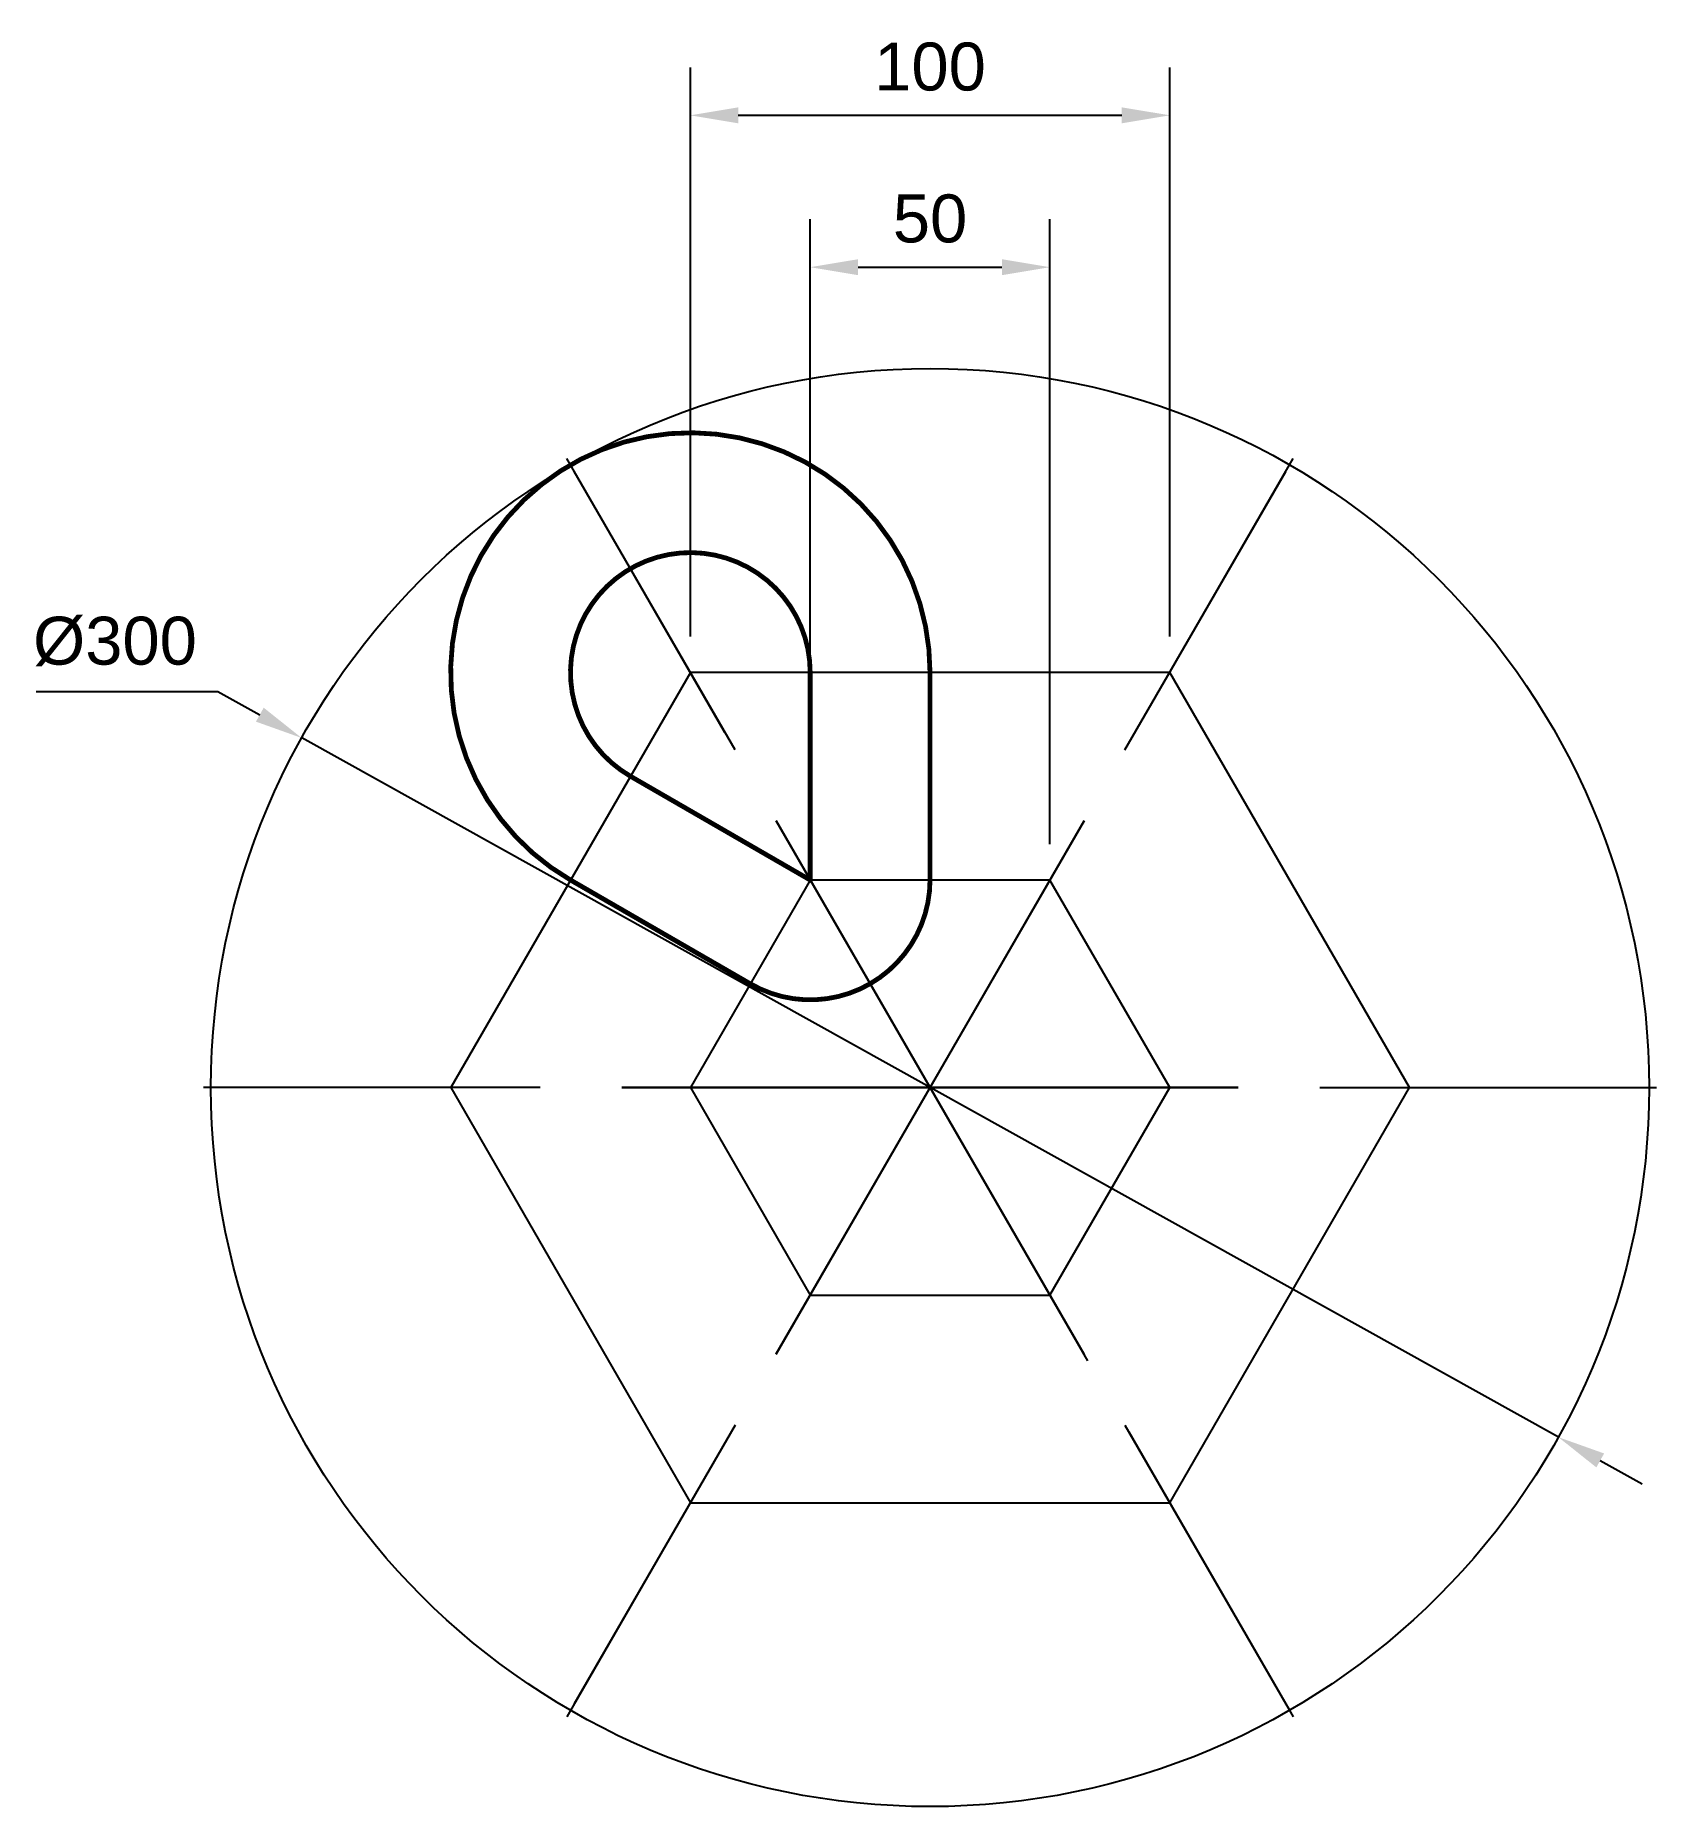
# Model space of a CAD drawing. Header units: millimetres. Extents: x -37 to 2741, y -30 to 4318.
# Drawn here: x -37.3 to 30.3, y -30 to 43.9 of the extents above; entities outside this region: 3.
import ezdxf

# ---------------------------------------------------------------- set-up
doc = ezdxf.new("R2010")
doc.units = ezdxf.units.MM
doc.layers.add('CapaCotas', color=252, linetype='Continuous')
doc.styles.get("Standard").update_dxf_attribs({"font": 'arial.ttf'})
doc.dimstyles.new('ISO-25', dxfattribs={"dimtxt": 2, "dimasz": 2, "dimexe": 2, "dimexo": 1.5, "dimgap": 1, "dimtad": 1, "dimtih": 1, "dimtoh": 1, "dimtxsty": 'Standard', "dimcen": 0, "dimadec": 0, "dimazin": 0, "dimtfac": 1, "dimtmove": 0, "dimatfit": 3, "dimfxl": 1, "dimarcsym": 0})

# ---------------------------------------------------------------- blocks, each defined once
blk = doc.blocks.new('*D1')
at = {"layer": 'CapaCotas', "color": 0, "lineweight": -2, "transparency": 16777216}
for p, q in [((-5, 10.16), (-5, 36.228)), ((5, 10.16), (5, 36.228)), ((-3, 34.228), (3, 34.228))]:
    blk.add_line(p, q, dxfattribs=at)
at = {"layer": 'CapaCotas', "color": 0, "transparency": 16777216}
for points in [[(-3, 34.561), (-3, 33.895), (-5, 34.228)], [(3, 34.561), (3, 33.895), (5, 34.228)]]:
    blk.add_solid(points, dxfattribs=at)
at = {"layer": 'Defpoints', "color": 0, "transparency": 16777216}
for p in [(5, 34.228), (-5, 8.66), (5, 8.66)]:
    blk.add_point(p, dxfattribs=at)
at = {"layer": 'CapaCotas', "color": 0, "transparency": 16777216, "insert": (0, 36.249), "char_height": 2, "attachment_point": 5}
blk.add_mtext('50', dxfattribs=at)
blk = doc.blocks.new('*D2')
at = {"layer": 'CapaCotas', "color": 0, "lineweight": -2, "transparency": 16777216}
for p, q in [((-10, 18.821), (-10, 42.566)), ((10, 18.821), (10, 42.566)), ((-8, 40.566), (8, 40.566))]:
    blk.add_line(p, q, dxfattribs=at)
at = {"layer": 'CapaCotas', "color": 0, "transparency": 16777216}
for points in [[(-8, 40.899), (-8, 40.232), (-10, 40.566)], [(8, 40.899), (8, 40.232), (10, 40.566)]]:
    blk.add_solid(points, dxfattribs=at)
at = {"layer": 'Defpoints', "color": 0, "transparency": 16777216}
for p in [(10, 40.566), (-10, 17.321), (10, 17.321)]:
    blk.add_point(p, dxfattribs=at)
at = {"layer": 'CapaCotas', "color": 0, "transparency": 16777216, "insert": (0, 42.587), "char_height": 2, "attachment_point": 5}
blk.add_mtext('100', dxfattribs=at)
blk = doc.blocks.new('*D3')
at = {"layer": 'CapaCotas', "color": 0, "lineweight": -2, "transparency": 16777216}
for p, q in [((-37.299, 16.531), (-29.711, 16.531)), ((-29.711, 16.531), (-27.963, 15.558)), ((26.216, -14.586), (-26.216, 14.586)), ((27.963, -15.558), (29.711, -16.531))]:
    blk.add_line(p, q, dxfattribs=at)
at = {"layer": 'CapaCotas', "color": 0, "transparency": 16777216}
for points in [[(-27.801, 15.849), (-28.125, 15.267), (-26.216, 14.586)], [(28.125, -15.267), (27.801, -15.849), (26.216, -14.586)]]:
    blk.add_solid(points, dxfattribs=at)
at = {"layer": 'Defpoints', "color": 0, "transparency": 16777216}
for p in [(-26.216, 14.586), (26.216, -14.586)]:
    blk.add_point(p, dxfattribs=at)
at = {"layer": 'CapaCotas', "color": 0, "transparency": 16777216, "insert": (-34.005, 18.608), "char_height": 2, "attachment_point": 5}
blk.add_mtext('%%C300', dxfattribs=at)
blk = doc.blocks.new('*U4')
at = {"layer": 'CapaCotas'}
for p, q in [((-8.557, 14.821), (-15, 25.981)), ((6.583, -11.402), (-6.269, 10.859)), ((8.292, -14.361), (15, -25.981))]:
    blk.add_line(p, q, dxfattribs=at)
blk = doc.blocks.new('*U5')
at = {"layer": 'CapaCotas', "color": 0, "linetype": 'ByBlock', "lineweight": -2, "transparency": 16777216}
for p, rotation in [((345.985, 380.567), 59.99999999999999), ((346.455, 380.839), 299.9999999999999), ((346.612, 380.567), 240), ((346.141, 380.295), 120), ((346.455, 380.295), 180)]:
    blk.add_blockref('*U4', p, dxfattribs=dict(at, rotation=rotation))
blk.add_blockref('*U4', (346.141, 380.839), dxfattribs=at)

msp = doc.modelspace()

# ---------------------------------------------------------------- linework, layer by layer
at = {"const_width": 0.2}
for points in [[(0, 8.66), (0, 17.321, 1.732051), (-15, 8.66), (-7.5, 4.33, 0.57735)], [(-5, 8.66), (-5, 17.321, 1.732051), (-12.5, 12.99)]]:
    msp.add_lwpolyline(points, format="xyb", close=True, dxfattribs=at)
for centre, radius in [((2708.434, 4285.842), 32.5), ((2618.434, 4205.842), 41.25), ((2618.434, 4205.842), 41.25)]:
    msp.add_circle(centre, radius)
at = {"layer": 'CapaCotas'}
for p, q in [((-8.557, 14.821), (-15, 25.981)), ((6.583, -11.402), (-6.269, 10.859)), ((8.292, -14.361), (15, -25.981))]:
    msp.add_line(p, q, dxfattribs=at)
for points in [[(-10, 17.321), (-20, 0), (-10, -17.321), (10, -17.321), (20, 0), (10, 17.321)], [(-5, 8.66), (-10, 0), (-5, -8.66), (5, -8.66), (10, 0), (5, 8.66)]]:
    msp.add_lwpolyline(points, close=True, dxfattribs=at)
msp.add_circle((0, 0), 30, dxfattribs=at)

# ---------------------------------------------------------------- block references
msp.add_blockref('*U5', (-346.298, -380.567), dxfattribs=at)

# ---------------------------------------------------------------- dimensions: what is measured, and where the dimension line sits
for base, p1, p2, text, picture, middle in [((10, 40.566), (-10, 17.321), (10, 17.321), '100', '*D2', (0, 42.587)), ((5, 34.228), (-5, 8.66), (5, 8.66), '50', '*D1', (0, 36.249))]:
    dim = msp.add_linear_dim(base=base, p1=p1, p2=p2, text=text, dimstyle='ISO-25', dxfattribs=at)
    dim.commit()
    dim.dimension.update_dxf_attribs({"geometry": picture, "text_midpoint": middle})
dim = msp.add_diameter_dim_2p(p1=(26.216, -14.586), p2=(-26.216, 14.586), text='%%C300', dimstyle='ISO-25', dxfattribs=at)
dim.commit()
dim.dimension.update_dxf_attribs({"geometry": '*D3', "text_midpoint": (-34.005, 18.608)})

doc.saveas('drawing.dxf')
